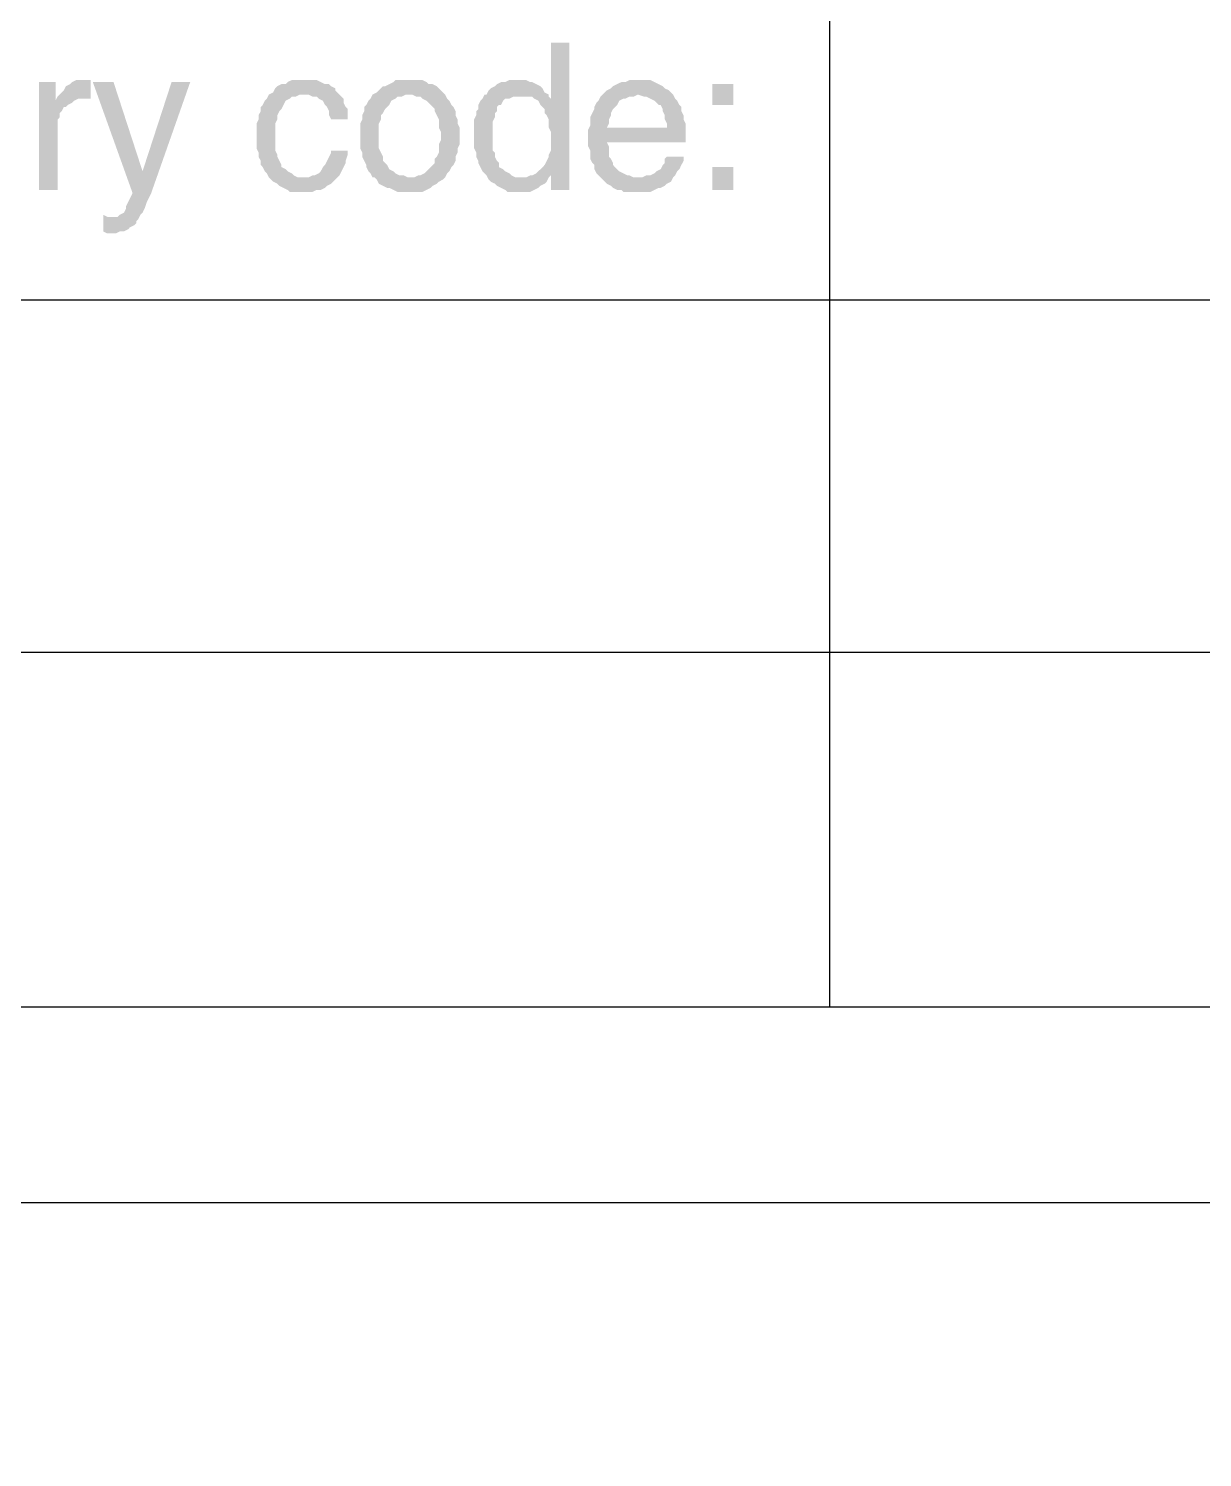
# Model space of a CAD drawing. Header units: millimetres. Extents: x 7018 to 13530, y 4187 to 5692.
# Drawn here: x 11733.44 to 11759, y 4946.32 to 4977.43 of the extents above; entities that cross this region are included whole.
import ezdxf

# ---------------------------------------------------------------- set-up
doc = ezdxf.new("R2010")
doc.units = ezdxf.units.MM
doc.layers.add('绘图', color=7, linetype='Continuous')

msp = doc.modelspace()

# ---------------------------------------------------------------- hatches: boundary and pattern name
at = {"transparency": 33554559}
for points in [[(11745.218, 4977.118), (11744.812, 4977.118), (11744.812, 4975.9), (11744.451, 4975.9), (11744.541, 4975.855), (11744.586, 4975.764), (11744.632, 4975.719), (11744.677, 4975.674), (11744.677, 4975.584), (11744.722, 4975.539), (11744.767, 4975.448), (11744.767, 4975.268), (11744.812, 4975.178), (11744.812, 4974.771), (11744.767, 4974.681), (11744.767, 4974.636), (11744.722, 4974.546), (11744.677, 4974.456), (11744.632, 4974.41), (11744.632, 4974.41), (11744.541, 4974.32), (11744.496, 4974.275), (11744.406, 4974.23), (11744.812, 4974.23), (11744.812, 4973.914), (11745.218, 4973.914)], [(11734.026, 4976.261), (11733.664, 4976.261), (11733.664, 4973.914), (11734.071, 4973.914), (11734.071, 4975.448), (11734.116, 4975.494), (11734.116, 4975.584), (11734.161, 4975.629), (11734.206, 4975.719), (11734.251, 4975.719), (11734.296, 4975.764), (11734.387, 4975.809), (11734.026, 4975.855)], [(11734.702, 4976.306), (11734.477, 4976.306), (11734.387, 4976.261), (11734.341, 4976.216), (11734.251, 4976.171), (11734.206, 4976.08), (11734.161, 4976.035), (11734.116, 4975.99), (11734.071, 4975.945), (11734.702, 4975.9), (11734.793, 4975.9), (11734.793, 4976.306), (11734.793, 4976.306)], [(11735.289, 4976.261), (11734.838, 4976.261), (11735.695, 4973.869), (11735.921, 4974.32)], [(11736.959, 4976.261), (11736.553, 4976.261), (11735.921, 4974.32), (11735.695, 4973.869), (11735.695, 4973.824), (11735.695, 4973.824), (11735.65, 4973.733), (11735.605, 4973.643), (11735.56, 4973.553), (11735.56, 4973.508), (11735.515, 4973.417), (11735.425, 4973.372), (11735.379, 4973.327), (11735.289, 4973.327), (11735.831, 4973.282), (11735.876, 4973.372), (11735.921, 4973.417), (11735.966, 4973.508), (11736.011, 4973.643), (11736.056, 4973.733), (11736.102, 4973.824)], [(11739.441, 4976.306), (11739.171, 4976.306), (11739.08, 4976.261), (11739.035, 4976.216), (11738.945, 4976.216), (11738.855, 4976.171), (11738.81, 4976.125), (11738.764, 4976.035), (11738.674, 4975.99), (11739.532, 4975.99), (11739.622, 4975.945), (11739.712, 4975.945), (11739.757, 4975.9), (11739.848, 4975.855), (11739.893, 4975.764), (11739.938, 4975.719), (11739.983, 4975.629), (11739.983, 4975.539), (11740.028, 4975.448), (11740.389, 4975.448), (11740.389, 4975.674), (11740.344, 4975.719), (11740.299, 4975.809), (11740.299, 4975.9), (11740.254, 4975.945), (11740.163, 4976.035), (11740.118, 4976.08), (11740.118, 4976.125), (11740.028, 4976.171), (11739.983, 4976.216), (11739.893, 4976.216), (11739.802, 4976.261), (11739.712, 4976.306), (11739.532, 4976.306)], [(11741.743, 4976.306), (11741.427, 4976.306), (11741.382, 4976.261), (11741.292, 4976.216), (11741.202, 4976.171), (11741.156, 4976.171), (11741.066, 4976.08), (11741.021, 4976.035), (11740.931, 4975.99), (11740.931, 4975.99), (11740.886, 4975.9), (11740.84, 4975.855), (11740.795, 4975.764), (11740.75, 4975.719), (11740.75, 4975.629), (11740.705, 4975.539), (11740.705, 4975.448), (11740.66, 4975.358), (11740.66, 4975.087), (11740.66, 4974.817), (11740.705, 4974.726), (11740.705, 4974.636), (11740.75, 4974.546), (11740.795, 4974.456), (11740.795, 4974.41), (11740.84, 4974.32), (11740.886, 4974.275), (11740.931, 4974.185), (11741.743, 4974.185), (11741.698, 4974.185), (11741.608, 4974.23), (11741.517, 4974.23), (11741.427, 4974.275), (11741.382, 4974.32), (11741.292, 4974.365), (11741.247, 4974.456), (11741.202, 4974.501), (11741.156, 4974.546), (11741.156, 4974.636), (11741.111, 4974.726), (11741.066, 4974.817), (11741.066, 4975.358), (11741.111, 4975.448), (11741.111, 4975.539), (11741.156, 4975.584), (11741.202, 4975.674), (11741.247, 4975.719), (11741.292, 4975.764), (11741.337, 4975.855), (11741.427, 4975.9), (11741.472, 4975.945), (11741.563, 4975.945), (11741.653, 4975.99), (11742.51, 4975.99), (11742.465, 4976.035), (11742.375, 4976.125), (11742.33, 4976.171), (11742.24, 4976.216), (11742.149, 4976.216), (11742.104, 4976.261), (11742.014, 4976.306), (11741.833, 4976.306)], [(11744.09, 4976.306), (11743.909, 4976.306), (11743.819, 4976.261), (11743.729, 4976.261), (11743.639, 4976.216), (11743.594, 4976.171), (11743.503, 4976.125), (11743.458, 4976.08), (11743.413, 4975.99), (11743.368, 4975.99), (11744.18, 4975.945), (11744.406, 4975.945), (11744.451, 4975.9), (11744.812, 4975.9), (11744.767, 4975.945), (11744.767, 4975.99), (11744.677, 4976.035), (11744.632, 4976.125), (11744.586, 4976.171), (11744.496, 4976.216), (11744.406, 4976.261), (11744.361, 4976.261), (11744.271, 4976.306), (11744.18, 4976.306)], [(11746.753, 4976.306), (11746.527, 4976.306), (11746.437, 4976.261), (11746.347, 4976.261), (11746.256, 4976.216), (11746.166, 4976.171), (11746.121, 4976.125), (11746.031, 4976.08), (11745.986, 4976.035), (11745.94, 4975.99), (11746.708, 4975.99), (11746.843, 4975.945), (11746.888, 4975.945), (11746.978, 4975.9), (11747.069, 4975.855), (11747.114, 4975.809), (11747.159, 4975.764), (11747.204, 4975.764), (11747.249, 4975.674), (11747.249, 4975.629), (11747.294, 4975.539), (11747.294, 4975.448), (11747.339, 4975.358), (11747.339, 4975.268), (11746.031, 4975.268), (11745.624, 4975.223), (11745.624, 4974.862), (11745.67, 4974.771), (11745.67, 4974.591), (11745.715, 4974.501), (11745.76, 4974.456), (11745.76, 4974.365), (11745.805, 4974.275), (11745.85, 4974.23), (11745.895, 4974.185), (11746.708, 4974.185), (11746.617, 4974.185), (11746.527, 4974.23), (11746.482, 4974.23), (11746.392, 4974.275), (11746.301, 4974.32), (11746.256, 4974.365), (11746.211, 4974.41), (11746.166, 4974.456), (11746.166, 4974.501), (11746.121, 4974.591), (11746.076, 4974.636), (11746.076, 4974.862), (11746.031, 4974.952), (11747.746, 4974.952), (11747.746, 4975.358), (11747.701, 4975.448), (11747.701, 4975.539), (11747.655, 4975.629), (11747.655, 4975.719), (11747.61, 4975.764), (11747.565, 4975.855), (11747.52, 4975.9), (11747.475, 4975.99), (11747.43, 4976.035), (11747.385, 4976.08), (11747.294, 4976.125), (11747.249, 4976.171), (11747.159, 4976.216), (11747.069, 4976.261), (11746.978, 4976.306), (11746.843, 4976.306)], [(11748.784, 4975.764), (11748.784, 4976.216), (11748.332, 4976.216), (11748.332, 4975.764)], [(11734.071, 4975.945), (11734.026, 4975.855), (11734.387, 4975.809), (11734.432, 4975.855), (11734.522, 4975.9), (11734.702, 4975.9)], [(11738.674, 4975.99), (11738.629, 4975.9), (11738.584, 4975.855), (11738.539, 4975.764), (11738.494, 4975.719), (11738.494, 4975.629), (11738.448, 4975.539), (11738.448, 4975.448), (11738.403, 4975.358), (11738.403, 4974.817), (11738.448, 4974.726), (11738.448, 4974.636), (11738.494, 4974.546), (11738.494, 4974.456), (11738.539, 4974.41), (11738.584, 4974.32), (11738.629, 4974.275), (11738.674, 4974.185), (11739.441, 4974.185), (11739.306, 4974.185), (11739.216, 4974.23), (11739.171, 4974.275), (11739.08, 4974.32), (11739.035, 4974.365), (11738.945, 4974.41), (11738.945, 4974.456), (11738.9, 4974.546), (11738.855, 4974.636), (11738.855, 4974.681), (11738.81, 4974.771), (11738.81, 4975.358), (11738.855, 4975.448), (11738.855, 4975.539), (11738.9, 4975.629), (11738.945, 4975.674), (11738.99, 4975.764), (11738.99, 4975.764), (11739.035, 4975.855), (11739.125, 4975.9), (11739.171, 4975.945), (11739.261, 4975.945), (11739.351, 4975.99), (11739.441, 4975.99)], [(11742.51, 4975.99), (11741.743, 4975.99), (11741.788, 4975.99), (11741.879, 4975.945), (11741.969, 4975.945), (11742.014, 4975.9), (11742.104, 4975.855), (11742.149, 4975.809), (11742.24, 4975.719), (11742.285, 4975.674), (11742.285, 4975.629), (11742.33, 4975.539), (11742.375, 4975.448), (11742.375, 4975.268), (11742.42, 4975.178), (11742.42, 4974.997), (11742.375, 4974.907), (11742.375, 4974.726), (11742.33, 4974.636), (11742.285, 4974.591), (11742.285, 4974.501), (11742.24, 4974.456), (11742.194, 4974.41), (11742.104, 4974.32), (11742.059, 4974.275), (11741.969, 4974.23), (11741.924, 4974.23), (11741.833, 4974.185), (11740.976, 4974.185), (11741.021, 4974.14), (11741.066, 4974.049), (11741.156, 4974.004), (11741.247, 4973.959), (11741.292, 4973.959), (11741.382, 4973.914), (11741.472, 4973.869), (11742.014, 4973.869), (11742.104, 4973.914), (11742.194, 4973.959), (11742.24, 4974.004), (11742.33, 4974.049), (11742.375, 4974.094), (11742.465, 4974.14), (11742.51, 4974.185), (11742.51, 4974.185), (11742.555, 4974.275), (11742.601, 4974.32), (11742.646, 4974.41), (11742.691, 4974.456), (11742.736, 4974.546), (11742.736, 4974.636), (11742.781, 4974.726), (11742.781, 4974.817), (11742.826, 4974.907), (11742.826, 4975.087), (11742.826, 4975.268), (11742.781, 4975.358), (11742.781, 4975.448), (11742.736, 4975.539), (11742.736, 4975.629), (11742.691, 4975.719), (11742.646, 4975.764), (11742.601, 4975.855), (11742.555, 4975.9)], [(11743.368, 4975.99), (11743.323, 4975.9), (11743.278, 4975.855), (11743.232, 4975.764), (11743.232, 4975.674), (11743.187, 4975.629), (11743.187, 4975.539), (11743.142, 4975.448), (11743.142, 4974.817), (11743.187, 4974.726), (11743.187, 4974.636), (11743.232, 4974.546), (11743.232, 4974.501), (11743.278, 4974.41), (11743.323, 4974.32), (11743.368, 4974.275), (11743.413, 4974.23), (11743.458, 4974.14), (11743.503, 4974.094), (11743.594, 4974.049), (11743.639, 4974.004), (11743.729, 4973.959), (11743.819, 4973.914), (11743.864, 4973.869), (11744.361, 4973.869), (11744.451, 4973.914), (11744.541, 4973.959), (11744.586, 4974.004), (11744.677, 4974.049), (11744.722, 4974.094), (11744.767, 4974.185), (11744.045, 4974.185), (11743.955, 4974.23), (11743.909, 4974.275), (11743.819, 4974.32), (11743.774, 4974.365), (11743.684, 4974.41), (11743.684, 4974.501), (11743.639, 4974.546), (11743.594, 4974.636), (11743.594, 4974.726), (11743.548, 4974.771), (11743.548, 4975.403), (11743.594, 4975.494), (11743.594, 4975.584), (11743.639, 4975.629), (11743.639, 4975.719), (11743.684, 4975.764), (11743.729, 4975.764), (11743.774, 4975.855), (11743.819, 4975.9), (11743.909, 4975.9), (11744, 4975.945), (11744.18, 4975.945)], [(11745.94, 4975.99), (11745.895, 4975.945), (11745.85, 4975.855), (11745.805, 4975.809), (11745.76, 4975.719), (11745.76, 4975.674), (11745.715, 4975.584), (11745.67, 4975.494), (11745.67, 4975.313), (11745.624, 4975.223), (11746.031, 4975.268), (11746.076, 4975.358), (11746.076, 4975.448), (11746.121, 4975.539), (11746.121, 4975.584), (11746.166, 4975.674), (11746.211, 4975.719), (11746.256, 4975.764), (11746.301, 4975.855), (11746.392, 4975.9), (11746.437, 4975.9), (11746.527, 4975.945), (11746.617, 4975.945), (11746.708, 4975.99)], [(11740.389, 4974.771), (11740.028, 4974.771), (11740.028, 4974.726), (11739.983, 4974.636), (11739.938, 4974.546), (11739.893, 4974.456), (11739.848, 4974.41), (11739.802, 4974.32), (11739.757, 4974.275), (11739.667, 4974.23), (11739.622, 4974.23), (11739.532, 4974.185), (11738.674, 4974.185), (11738.719, 4974.14), (11738.764, 4974.094), (11738.855, 4974.049), (11738.9, 4974.004), (11738.99, 4973.959), (11739.08, 4973.914), (11739.125, 4973.869), (11739.622, 4973.869), (11739.712, 4973.914), (11739.802, 4973.914), (11739.893, 4973.959), (11739.938, 4974.004), (11740.028, 4974.049), (11740.073, 4974.094), (11740.118, 4974.14), (11740.163, 4974.185), (11740.209, 4974.23), (11740.254, 4974.32), (11740.299, 4974.41), (11740.344, 4974.501), (11740.344, 4974.546), (11740.389, 4974.681)], [(11747.701, 4974.636), (11747.339, 4974.636), (11747.294, 4974.591), (11747.294, 4974.501), (11747.249, 4974.456), (11747.204, 4974.365), (11747.114, 4974.32), (11747.069, 4974.275), (11746.978, 4974.23), (11746.888, 4974.23), (11746.798, 4974.185), (11745.895, 4974.185), (11745.986, 4974.094), (11746.031, 4974.049), (11746.121, 4974.004), (11746.166, 4973.959), (11746.256, 4973.914), (11746.347, 4973.914), (11746.392, 4973.869), (11746.978, 4973.869), (11747.069, 4973.914), (11747.159, 4973.959), (11747.204, 4973.959), (11747.294, 4974.004), (11747.339, 4974.049), (11747.43, 4974.094), (11747.475, 4974.185), (11747.52, 4974.23), (11747.565, 4974.32), (11747.61, 4974.365), (11747.655, 4974.456), (11747.701, 4974.546)], [(11744.406, 4974.23), (11744.361, 4974.23), (11744.271, 4974.185), (11744.18, 4974.185), (11744.767, 4974.185), (11744.812, 4974.23)], [(11748.784, 4973.914), (11748.784, 4974.41), (11748.332, 4974.41), (11748.332, 4973.914)], [(11735.064, 4973.372), (11735.064, 4973.011), (11735.064, 4973.011), (11735.154, 4972.966), (11735.334, 4972.966), (11735.425, 4973.011), (11735.515, 4973.011), (11735.605, 4973.056), (11735.65, 4973.102), (11735.741, 4973.147), (11735.786, 4973.192), (11735.786, 4973.237), (11735.831, 4973.282), (11735.289, 4973.327), (11735.154, 4973.327)]]:
    msp.add_hatch(color=256, dxfattribs=at).paths.add_polyline_path(points)

# ---------------------------------------------------------------- linework, layer by layer
msp.add_line((11706.359, 4956.132), (12115.615, 4956.132))
msp.add_lwpolyline([(12119.653, 4951.873), (12119.653, 5248.873), (11699.653, 5248.873), (11699.653, 4951.873)], close=True)
for points in [[(11750.878, 4986.912), (11750.878, 4956.132)], [(11719.177, 4971.522), (12068.247, 4971.522)], [(11719.177, 4963.849), (12015.307, 4963.849)]]:
    msp.add_lwpolyline(points)
at = {"layer": '绘图', "lineweight": 13, "ltscale": 0.2}
for centre, radius, start, end in [((11323.851, 4624.639), 437.429, 88.5439, 88.5439), ((11323.871, 4624.747), 434.829, 88.05782, 88.05782), ((11345.593, 4624.747), 434.829, 88.05782, 88.05782)]:
    msp.add_arc(centre, radius, start, end, dxfattribs=at)

doc.saveas('drawing.dxf')
